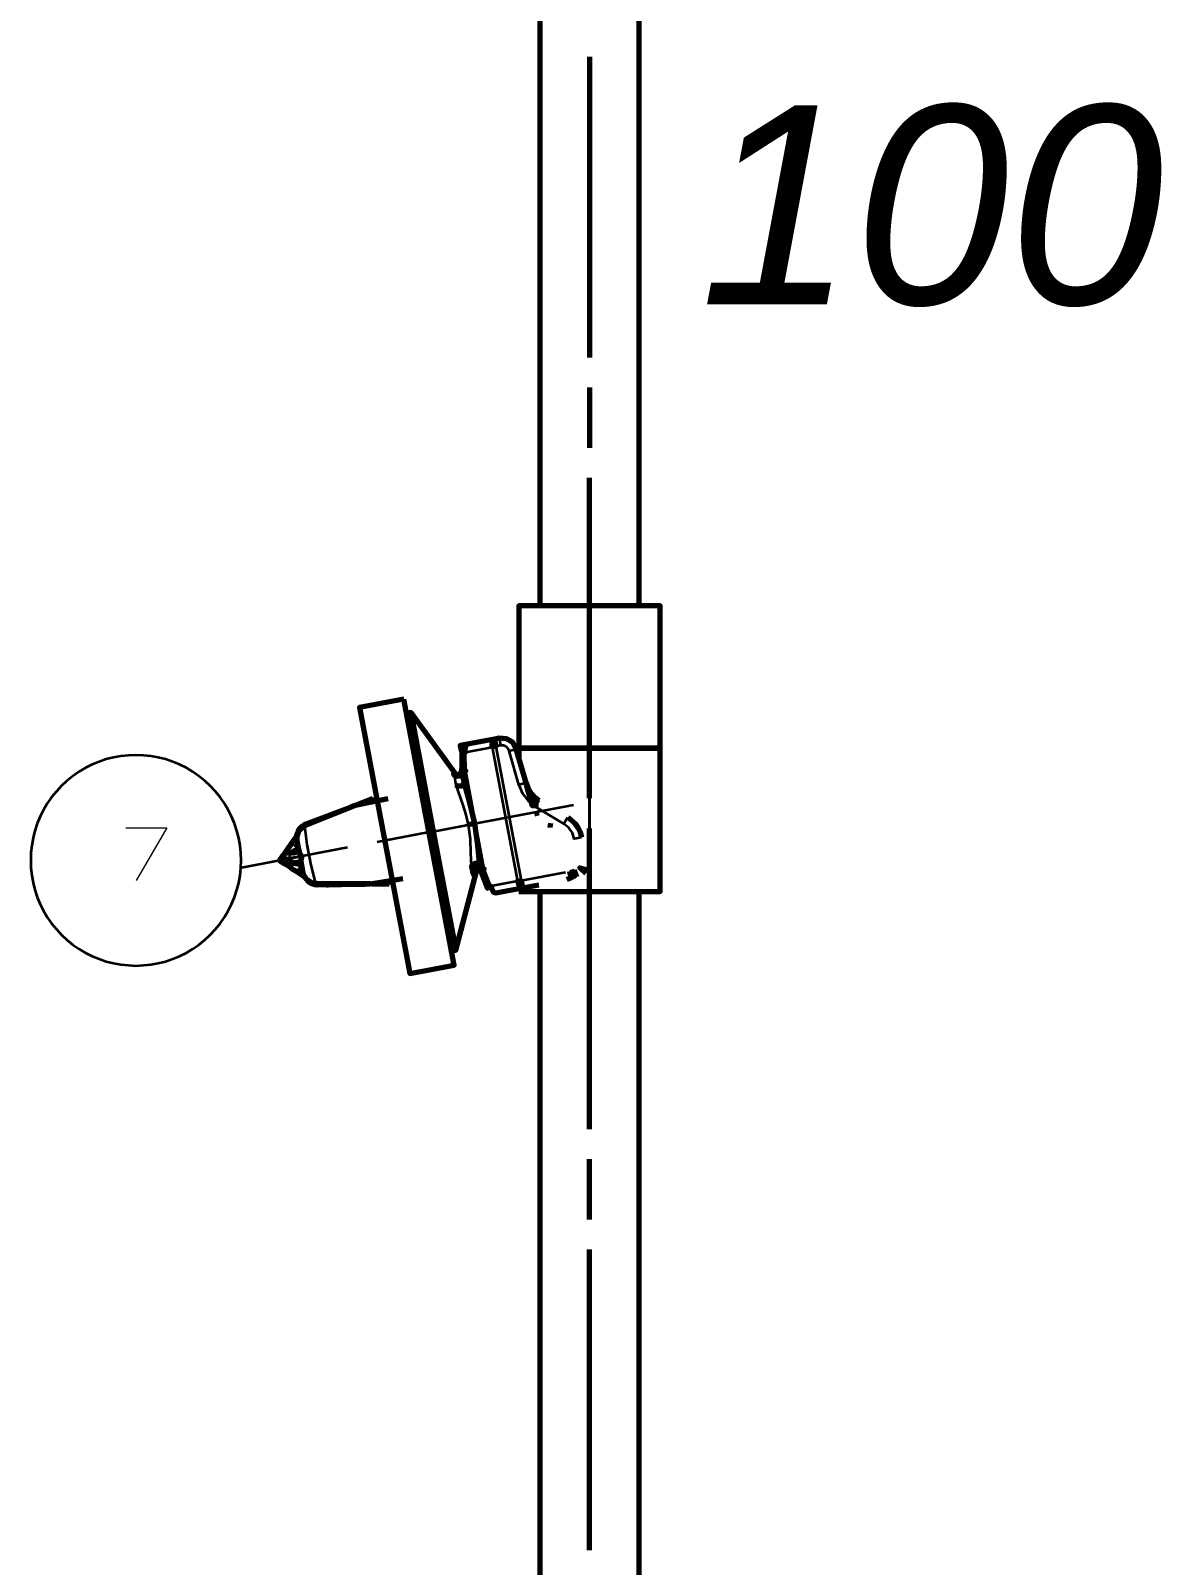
# Model space of a CAD drawing. Header units: millimetres. Extents: x 0 to 174, y 0 to 33.
# Drawn here: x 30.568 to 32.048, y 5.881 to 7.89 of the extents above; entities that cross this region are included whole.
import ezdxf

# ---------------------------------------------------------------- set-up
doc = ezdxf.new("R2010")
doc.units = ezdxf.units.MM
doc.layers.add('PDF2_문자', color=7, linetype='Continuous')
doc.layers.add('PDF2_형상', color=157, linetype='Continuous', true_color=0x405f80)
doc.styles.add('PDF LucidaHandwriting Italic', font='ariali.ttf')

msp = doc.modelspace()

# ---------------------------------------------------------------- linework, layer by layer
at = {"layer": 'PDF2_형상', "lineweight": 70}
for points in [[(31.2346, 8.5444), (31.2346, 7.1369)], [(31.3646, 7.1369), (31.3646, 8.5444)], [(31.2071, 6.7629), (31.3921, 6.7629), (31.3921, 6.9506), (31.3921, 7.1369), (31.2071, 7.1369), (31.2071, 6.9506), (31.2071, 6.9378)], [(31.1246, 6.9161), (31.0654, 6.9972), (31.0597, 6.9961)], [(31.0654, 6.9972), (31.0949, 6.8415), (31.1243, 6.686)], [(31.2247, 6.8751), (31.2226, 6.8828), (31.2204, 6.8903), (31.2183, 6.8978), (31.2174, 6.9014), (31.2171, 6.9022), (31.2164, 6.905), (31.2037, 6.9497), (31.199, 6.9579), (31.1908, 6.9629), (31.1814, 6.9635), (31.1751, 6.9624), (31.14, 6.9557), (31.1304, 6.9539), (31.1318, 6.946)], [(31.1322, 6.946), (31.1347, 6.9454), (31.1371, 6.9453), (31.1368, 6.9489), (31.1378, 6.9536), (31.1392, 6.9553), (31.14, 6.9557), (31.1369, 6.9544), (31.1343, 6.9522), (31.1326, 6.9493), (31.1322, 6.946), (31.1325, 6.9215)], [(31.1493, 6.8518), (31.1428, 6.8794), (31.1353, 6.906), (31.1326, 6.9197), (31.1319, 6.9163), (31.1292, 6.9138), (31.1253, 6.9135), (31.1222, 6.9154), (31.1219, 6.9181), (31.1249, 6.916), (31.1285, 6.916), (31.1314, 6.9181), (31.1325, 6.9214)], [(31.1219, 6.9197), (31.1219, 6.9194), (31.1219, 6.9181)], [(31.1322, 6.9214), (31.1325, 6.9233)], [(31.1322, 6.9215), (31.1322, 6.9215)], [(31.1324, 6.9207), (31.1324, 6.9214), (31.1324, 6.9215), (31.1322, 6.9215)], [(31.1353, 6.906), (31.1351, 6.9044), (31.1344, 6.9031), (31.1315, 6.901), (31.1278, 6.9006), (31.126, 6.9011), (31.1247, 6.9021)], [(31.2338, 6.8822), (31.2278, 6.8865), (31.2228, 6.8919), (31.219, 6.8982), (31.2164, 6.905), (31.22, 6.8947), (31.2229, 6.8881), (31.2297, 6.8756), (31.2278, 6.8751), (31.2251, 6.8749), (31.2249, 6.8749), (31.2249, 6.875), (31.2247, 6.875)], [(31.016, 6.8846), (30.9957, 6.8768), (30.9868, 6.8735), (30.9286, 6.8515), (30.9286, 6.8514), (30.9285, 6.8513), (30.9283, 6.8508), (30.9283, 6.8496), (30.9929, 6.8754)], [(31.0354, 6.8844), (31.0142, 6.88), (30.9929, 6.8754), (30.9868, 6.8735)], [(30.9162, 6.8357), (30.9165, 6.8297), (30.9161, 6.8339), (30.9168, 6.8382), (30.9182, 6.8421), (30.9204, 6.8456), (30.9233, 6.8485), (30.9267, 6.8506)], [(30.9286, 6.8515), (30.9267, 6.8507), (30.9265, 6.8506), (30.9267, 6.8501), (30.9269, 6.8489), (30.9211, 6.8444), (30.9183, 6.8407), (30.9164, 6.8351), (30.9165, 6.8297), (30.9178, 6.8225), (30.9186, 6.8185), (30.9193, 6.8144), (30.92, 6.8131), (30.9219, 6.8104), (30.9224, 6.8093), (30.9225, 6.8086), (30.9225, 6.8074), (30.9217, 6.8042), (30.9215, 6.8026), (30.9231, 6.7946), (30.9244, 6.7874), (30.9265, 6.7815), (30.9306, 6.7765), (30.9346, 6.7737), (30.9415, 6.7717), (30.9415, 6.7718), (30.9414, 6.7721), (30.9413, 6.7733), (30.9428, 6.7733)], [(31.1493, 6.7815), (31.1492, 6.7819), (31.1464, 6.7892), (31.1483, 6.7921), (31.1517, 6.7935), (31.1551, 6.7926), (31.1574, 6.7901), (31.1604, 6.7921), (31.1617, 6.7926), (31.1569, 6.7918), (31.156, 6.7964), (31.1533, 6.8237), (31.1493, 6.8518), (31.1406, 6.8503)], [(31.2276, 6.8647), (31.2332, 6.8662)], [(31.2479, 6.8467), (31.2479, 6.8471), (31.2487, 6.8524)], [(31.271, 6.8599), (31.2751, 6.8569), (31.2801, 6.8522), (31.2843, 6.8467), (31.2874, 6.8404), (31.2892, 6.8337)], [(30.9162, 6.8353), (30.9094, 6.8257), (30.8996, 6.8118), (30.8985, 6.8103), (30.8938, 6.8035), (30.9007, 6.799)], [(30.9283, 6.8496), (30.9269, 6.8489)], [(30.9193, 6.815), (30.911, 6.8133), (30.9056, 6.8136), (30.9017, 6.8125), (30.8987, 6.8106), (30.8985, 6.8103)], [(30.9262, 6.7822), (30.9165, 6.7886), (30.9122, 6.7914), (30.9081, 6.7942), (30.904, 6.7968), (30.9007, 6.799), (30.901, 6.7988), (30.9044, 6.7981), (30.9085, 6.7985), (30.9133, 6.8006), (30.9217, 6.8021)], [(30.9133, 6.8006), (30.9107, 6.801), (30.9085, 6.8028), (30.9072, 6.8057)], [(31.1186, 6.6849), (31.1243, 6.686), (31.1518, 6.791)], [(31.156, 6.7964), (31.1553, 6.7979), (31.1521, 6.7996), (31.1494, 6.7994), (31.1472, 6.7986), (31.1449, 6.7961), (31.1457, 6.7917)], [(31.1569, 6.7918), (31.1562, 6.7932), (31.1551, 6.7944), (31.1515, 6.7954), (31.1479, 6.7943), (31.1456, 6.7917)], [(31.1568, 6.7918), (31.1574, 6.7901), (31.166, 6.7672), (31.1661, 6.7674), (31.1662, 6.7675), (31.1685, 6.7689), (31.1703, 6.7697), (31.1713, 6.7667), (31.1739, 6.7622), (31.1769, 6.7611), (31.2119, 6.7678), (31.2333, 6.7718)], [(31.1594, 6.7836), (31.1594, 6.7837), (31.1593, 6.7846), (31.1569, 6.7911)], [(31.2831, 6.7819), (31.2794, 6.791)], [(31.2949, 6.7867), (31.2868, 6.7939), (31.2971, 6.7911), (31.2972, 6.7911)], [(30.9413, 6.7735), (30.9374, 6.7742), (30.9337, 6.7756), (30.9303, 6.7778), (30.9275, 6.7807), (30.9256, 6.784), (30.9244, 6.7874)], [(31.0124, 6.7729), (30.9428, 6.7733), (30.9432, 6.7721), (30.9435, 6.7718), (30.9437, 6.7715), (30.9417, 6.7717)], [(30.9437, 6.7715), (30.975, 6.7719), (31.006, 6.7724), (31.0124, 6.7729), (31.0337, 6.7764), (31.0553, 6.7799)], [(30.9551, 6.7717), (30.9578, 6.7718)], [(31.0154, 6.7725), (31.0339, 6.7728), (31.0371, 6.7728)], [(31.1604, 6.7821), (31.1594, 6.7837)], [(31.2756, 6.7806), (31.27, 6.7788)], [(31.2815, 6.7858), (31.2788, 6.7826), (31.2756, 6.7806), (31.2744, 6.7804), (31.2735, 6.7801)], [(31.2757, 6.7797), (31.2756, 6.7806), (31.2739, 6.7893)], [(31.2346, 6.7629), (31.2346, 4.6932)], [(31.3646, 4.6932), (31.3646, 6.7629)]]:
    msp.add_lwpolyline(points, dxfattribs=at)
at = {"layer": 'PDF2_형상', "color": 3, "lineweight": 70}
for points in [[(31.2996, 7.8557), (31.2996, 7.4621)], [(31.2996, 7.4226), (31.2996, 7.3439)], [(31.2996, 6.8849), (31.2996, 6.9506), (31.2996, 7.3046)], [(31.2996, 6.4518), (31.2996, 6.8456)], [(31.2996, 6.3336), (31.2996, 6.4124)], [(31.2996, 5.9006), (31.2996, 6.2943)]]:
    msp.add_lwpolyline(points, dxfattribs=at)
at = {"layer": 'PDF2_형상', "color": 18, "lineweight": 35, "true_color": 0x260000}
for points in [[(31.2996, 7.8557), (31.2996, 7.4621)], [(31.2996, 7.4226), (31.2996, 7.3439)], [(31.2996, 7.3046), (31.2996, 6.9108)], [(31.2996, 7.1225), (31.2996, 7.2649)], [(31.2996, 7.0043), (31.2996, 7.0831)], [(31.2996, 7.0029), (31.2996, 7.0785), (31.2996, 6.9354)], [(31.2996, 6.965), (31.2996, 6.8226), (31.2996, 6.8715)], [(31.2996, 6.8849), (31.2996, 6.9636)], [(31.2996, 6.8174), (31.2996, 6.8961)], [(31.1375, 6.8497), (31.2786, 6.8764)], [(31.0989, 6.8424), (31.0215, 6.8276)], [(31.2996, 6.4518), (31.2996, 6.8456)], [(30.9828, 6.8204), (30.8418, 6.7936)], [(31.2996, 6.7781), (31.2996, 6.635)], [(31.2996, 6.3336), (31.2996, 6.4124)], [(31.2996, 5.9006), (31.2996, 6.2943)]]:
    msp.add_lwpolyline(points, dxfattribs=at)
at = {"layer": 'PDF2_형상', "lineweight": 70}
for points in [[(31.0563, 7.0146), (30.9982, 7.0036), (31.0642, 6.6554), (31.1222, 6.6664)], [(31.1722, 6.9518), (31.1719, 6.9535), (31.1724, 6.9589), (31.1735, 6.9612), (31.1742, 6.9619), (31.1751, 6.9624), (31.1753, 6.9615), (31.1769, 6.9528)], [(31.3921, 6.9506), (31.2071, 6.9506)], [(31.1324, 6.9214), (31.1325, 6.9214), (31.1326, 6.9212), (31.1337, 6.921), (31.1374, 6.9207), (31.1339, 6.92), (31.1326, 6.9197)], [(31.2101, 6.7772), (31.2119, 6.7678), (31.211, 6.7678), (31.209, 6.7689), (31.2064, 6.7728), (31.2054, 6.7764)]]:
    msp.add_lwpolyline(points, close=True, dxfattribs=at)
at = {"layer": 'PDF2_형상', "lineweight": 35}
msp.add_lwpolyline([(31.1374, 6.9207), (31.1371, 6.9453), (31.1722, 6.9518), (31.2054, 6.7764), (31.1703, 6.7697), (31.1617, 6.7926)], close=True, dxfattribs=at)
for points in [[(31.1814, 6.9635), (31.1817, 6.9622), (31.1832, 6.954), (31.1769, 6.9528), (31.2101, 6.7772), (31.2682, 6.7882)], [(31.1944, 6.9471), (31.1937, 6.9487), (31.1928, 6.9503), (31.1914, 6.9518), (31.1901, 6.9526), (31.1883, 6.9536), (31.1868, 6.954), (31.1849, 6.9542), (31.1832, 6.954)], [(31.2164, 6.905), (31.216, 6.9049), (31.2156, 6.9047), (31.2136, 6.9042), (31.2069, 6.9024), (31.1944, 6.9471), (31.2031, 6.9494), (31.2037, 6.9497)], [(31.1222, 6.9154), (31.1247, 6.9021), (31.1337, 6.8758), (31.1375, 6.8632), (31.1406, 6.8503)], [(31.2069, 6.9024), (31.2117, 6.8911), (31.2192, 6.8814), (31.2287, 6.8739)], [(30.9957, 6.8768), (31.0213, 6.8817)], [(31.016, 6.8846), (31.0206, 6.8854)], [(31.2338, 6.8822), (31.2333, 6.8815), (31.2287, 6.8739), (31.266, 6.8515), (31.2703, 6.8587), (31.271, 6.8599)], [(31.0892, 6.8406), (31.0949, 6.8415), (31.1406, 6.8503), (31.1431, 6.8317), (31.1439, 6.8132), (31.1447, 6.7961)], [(31.2892, 6.8337), (31.2885, 6.8336), (31.2797, 6.8319), (31.2796, 6.8319), (31.2771, 6.8397), (31.2724, 6.8464), (31.266, 6.8515)], [(30.9413, 6.7735), (30.9351, 6.7972), (30.93, 6.8244), (30.9269, 6.8489)], [(30.9224, 6.8093), (30.9071, 6.8064), (30.9029, 6.8069), (30.9008, 6.8083), (30.8987, 6.8106)], [(30.9056, 6.8136), (30.9169, 6.8204), (30.9106, 6.825), (30.9094, 6.8257)], [(30.9071, 6.8064), (30.9072, 6.8096), (30.9086, 6.8121), (30.911, 6.8133)], [(30.9179, 6.8219), (30.9169, 6.8204), (30.9182, 6.8207)], [(30.9225, 6.8086), (30.9072, 6.8057), (30.9035, 6.8036), (30.901, 6.7988)], [(30.9165, 6.7886), (30.9172, 6.7896), (30.9215, 6.7962), (30.9085, 6.7985)], [(30.9231, 6.7953), (30.9215, 6.7962), (30.9228, 6.7964)], [(31.1456, 6.7917), (31.1464, 6.7892)], [(31.2794, 6.791), (31.2739, 6.7893)], [(31.0411, 6.7774), (31.0154, 6.7725)], [(31.0418, 6.7736), (31.0371, 6.7728)]]:
    msp.add_lwpolyline(points, dxfattribs=at)
at = {"layer": 'PDF2_형상', "color": 18, "lineweight": 35, "true_color": 0x260000}
msp.add_lwpolyline([(30.8435, 6.8037), (30.8431, 6.8135), (30.8421, 6.8233), (30.8403, 6.8329), (30.8379, 6.8425), (30.8347, 6.8518), (30.831, 6.861), (30.8265, 6.8697), (30.8215, 6.8782), (30.816, 6.8862), (30.8097, 6.8939), (30.8031, 6.9011), (30.7958, 6.9078), (30.7882, 6.914), (30.7801, 6.9196), (30.7717, 6.9246), (30.7629, 6.929), (30.7538, 6.9328), (30.7444, 6.936), (30.735, 6.9383), (30.7253, 6.9401), (30.7154, 6.9411), (30.7057, 6.9415), (30.6958, 6.9411), (30.6861, 6.9401), (30.6764, 6.9383), (30.6668, 6.936), (30.6575, 6.9328), (30.6485, 6.929), (30.6396, 6.9246), (30.6311, 6.9196), (30.6231, 6.914), (30.6154, 6.9078), (30.6082, 6.9011), (30.6015, 6.8939), (30.5953, 6.8862), (30.5897, 6.8782), (30.5847, 6.8697), (30.5803, 6.861), (30.5765, 6.8518), (30.5735, 6.8425), (30.571, 6.8331), (30.5693, 6.8233), (30.5682, 6.8135), (30.5679, 6.8037), (30.5682, 6.7939), (30.5693, 6.784), (30.571, 6.7744), (30.5735, 6.7649), (30.5765, 6.7556), (30.5803, 6.7465), (30.5847, 6.7376), (30.5897, 6.7292), (30.5953, 6.7211), (30.6015, 6.7135), (30.6082, 6.7063), (30.6154, 6.6996), (30.6231, 6.6933), (30.6311, 6.6878), (30.6396, 6.6828), (30.6483, 6.6783), (30.6575, 6.6746), (30.6668, 6.6715), (30.6764, 6.669), (30.686, 6.6674), (30.6958, 6.6663), (30.7057, 6.6658), (30.7154, 6.6663), (30.7253, 6.6674), (30.7349, 6.669), (30.7444, 6.6715), (30.7538, 6.6746), (30.7629, 6.6783), (30.7717, 6.6828), (30.7801, 6.6878), (30.7882, 6.6933), (30.7958, 6.6996), (30.8031, 6.7063), (30.8097, 6.7135), (30.816, 6.7211), (30.8215, 6.7292), (30.8265, 6.7376), (30.831, 6.7464), (30.8347, 6.7556), (30.8379, 6.7649), (30.8403, 6.7744), (30.8421, 6.784), (30.8431, 6.7939), (30.8435, 6.8036)], close=True, dxfattribs=at)
at = {"layer": 'PDF2_형상', "color": 18, "lineweight": 13, "true_color": 0x260000}
msp.add_lwpolyline([(30.6926, 6.8464), (30.746, 6.8464), (30.706, 6.7775)], dxfattribs=at)

# ---------------------------------------------------------------- texts
at = {"layer": 'PDF2_문자', "insert": (31.444, 7.66), "char_height": 0.2605, "attachment_point": 4, "style": 'PDF LucidaHandwriting Italic'}
msp.add_mtext('100', dxfattribs=at)

doc.saveas('drawing.dxf')
